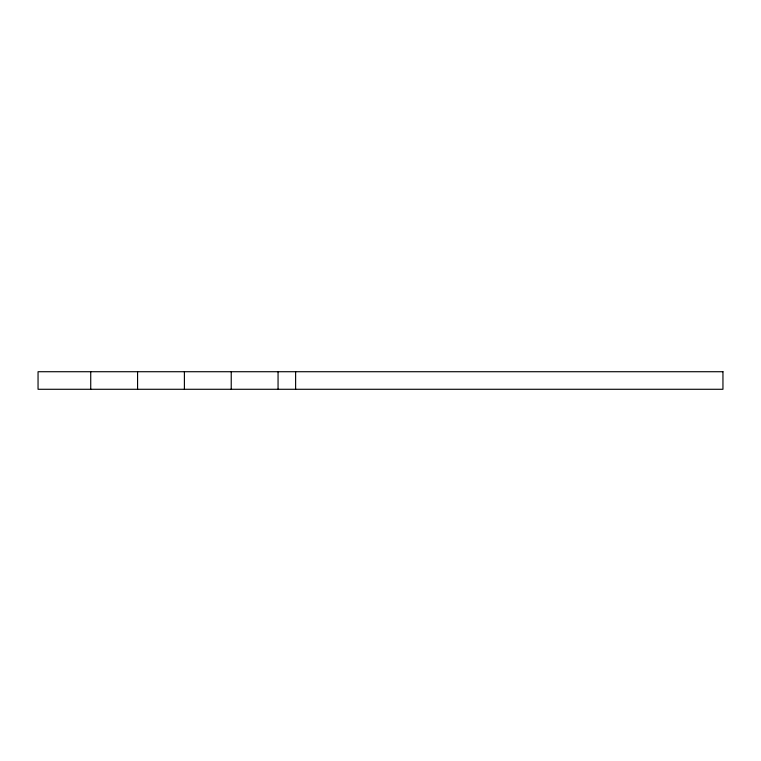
<?xml version="1.0" encoding="UTF-8"?>
<svg xmlns="http://www.w3.org/2000/svg" width="761" height="761" viewBox="0 0 761 761"><rect width="100%" height="100%" fill="white"/><g stroke="black" fill="none" stroke-linecap="round" stroke-linejoin="round"><path stroke-width="1.14" d="M295.62 371.72L295.62 389.28M278.06 371.72L278.06 389.28M231.23 371.72L231.23 389.28M184.4 371.72L184.4 389.28M137.57 371.72L137.57 389.28M90.73 371.72L90.73 389.28M722.95 371.72L38.05 371.72L38.05 389.28L722.95 389.28L722.95 371.72"/></g></svg>
